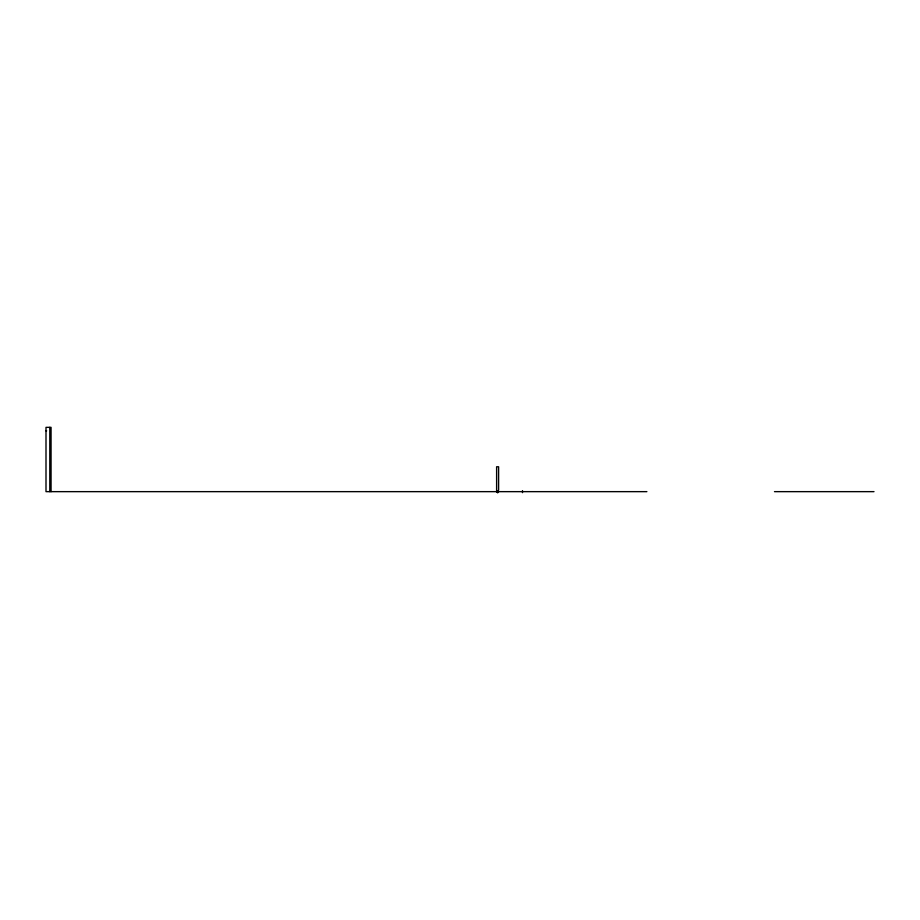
<?xml version="1.0" encoding="UTF-8"?>
<svg xmlns="http://www.w3.org/2000/svg" width="920" height="920" viewBox="0 0 920 920"><rect width="100%" height="100%" fill="white"/><g stroke="black" fill="none" stroke-linecap="round" stroke-linejoin="round"><path stroke-width="1.38" d="M498.605 491.648C498.352 493.948 495.213 491.533 497.352 490.693M46 430.824L46.632 430.824M646.886 491.648L46 491.648L46 427.351L51.06 427.351L51.06 491.648M774.479 491.648L874 491.648M522.491 490.659L522.491 492.648M498.605 490.268L498.605 466.773L496.616 466.773L496.616 491.648M497.616 490.693L497.616 492.648M49.795 427.351L49.795 491.648"/></g></svg>
